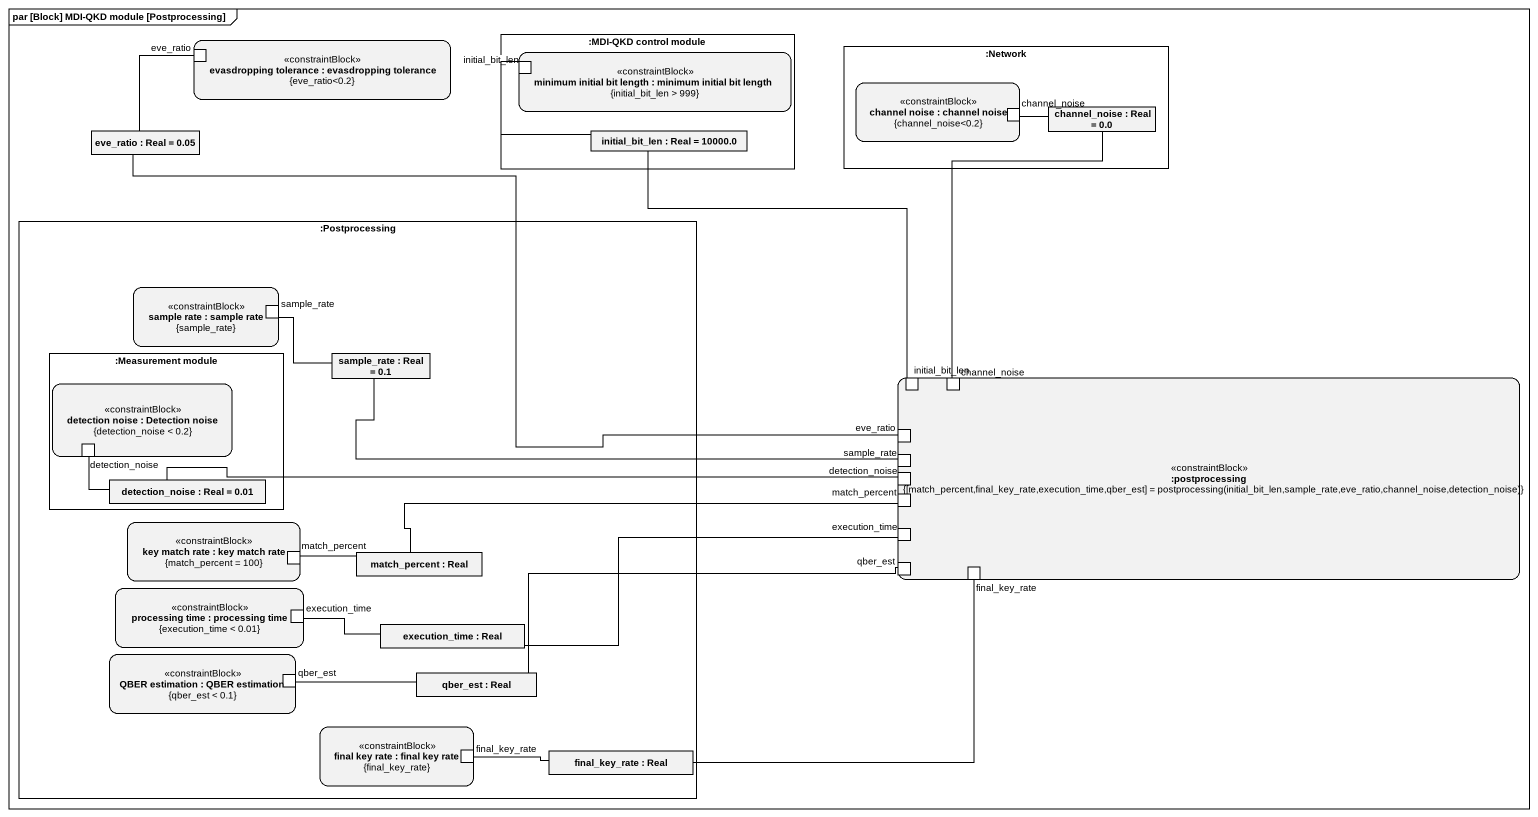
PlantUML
@startuml
mainframe par [Block] MDI-QKD module [Postprocessing]
rectangle ":MDI-QKD control module" as MDI_QKD_control_module {
  rectangle "minimum initial bit length : minimum initial bit length\n{initial_bit_len > 999}" as minimum_initial_bit_length <<constraintBlock>> {
    port initial_bit_len
  }
  rectangle "initial_bit_len : Real = 10000.0" as initial_bit_len_2
}
rectangle "evasdropping tolerance : evasdropping tolerance\n{eve_ratio<0.2}" as evasdropping_tolerance <<constraintBlock>> {
  port eve_ratio
}
rectangle ":Network" as Network_ {
  rectangle "channel noise : channel noise\n{channel_noise<0.2}" as channel_noise <<constraintBlock>> {
    port "channel_noise" as channel_noise_2
  }
  rectangle "channel_noise : Real = 0.0" as channel_noise_3
}
rectangle "eve_ratio : Real = 0.05" as eve_ratio_2
rectangle ":Postprocessing" as Postprocessing {
  rectangle "sample rate : sample rate\n{sample_rate}" as sample_rate <<constraintBlock>> {
    port "sample_rate" as sample_rate_2
  }
  rectangle ":Measurement module" as Measurement_module {
    rectangle "detection noise : Detection noise\n{detection_noise < 0.2}" as detection_noise <<constraintBlock>> {
      port "detection_noise" as detection_noise_2
    }
    rectangle "detection_noise : Real = 0.01" as detection_noise_3
  }
  rectangle "sample_rate : Real = 0.1" as sample_rate_3
  rectangle "key match rate : key match rate\n{match_percent = 100}" as key_match_rate <<constraintBlock>> {
    port "match_percent" as match_percent_2
  }
  rectangle "match_percent : Real" as match_percent_3
  rectangle "processing time : processing time\n{execution_time < 0.01}" as processing_time <<constraintBlock>> {
    port "execution_time" as execution_time_2
  }
  rectangle "QBER estimation : QBER estimation\n{qber_est < 0.1}" as QBER_estimation <<constraintBlock>> {
    port "qber_est" as qber_est_2
  }
  rectangle "execution_time : Real" as execution_time_3
  rectangle "qber_est : Real" as qber_est_3
  rectangle "final key rate : final key rate\n{final_key_rate}" as final_key_rate_2 <<constraintBlock>> {
    port "final_key_rate" as final_key_rate_3
  }
  rectangle "final_key_rate : Real" as final_key_rate_4
}
rectangle ":postprocessing\n{[match_percent,final_key_rate,execution_time,qber_est] = postprocessing(initial_bit_len,sample_rate,eve_ratio,channel_noise,detection_noise)}" as postprocessing <<constraintBlock>> {
  port "initial_bit_len" as initial_bit_len_3
  port "channel_noise" as channel_noise_4
  port "sample_rate" as sample_rate_4
  port "eve_ratio" as eve_ratio_3
  port "detection_noise" as detection_noise_4
  port match_percent
  port execution_time
  port qber_est
  port final_key_rate
}
eve_ratio -- eve_ratio_2
initial_bit_len -right- initial_bit_len_2
channel_noise_2 -right- channel_noise_3
sample_rate_2 -right- sample_rate_3
initial_bit_len_3 -up- initial_bit_len_2
channel_noise_4 -up- channel_noise_3
detection_noise_2 -right- detection_noise_3
sample_rate_4 -left- sample_rate_3
eve_ratio_3 -left- eve_ratio_2
detection_noise_4 -left- detection_noise_3
match_percent -left- match_percent_3
execution_time -left- execution_time_3
match_percent_2 -right- match_percent_3
qber_est -left- qber_est_3
final_key_rate -left- final_key_rate_4
execution_time_2 -right- execution_time_3
qber_est_2 -right- qber_est_3
final_key_rate_3 -right- final_key_rate_4
@enduml
